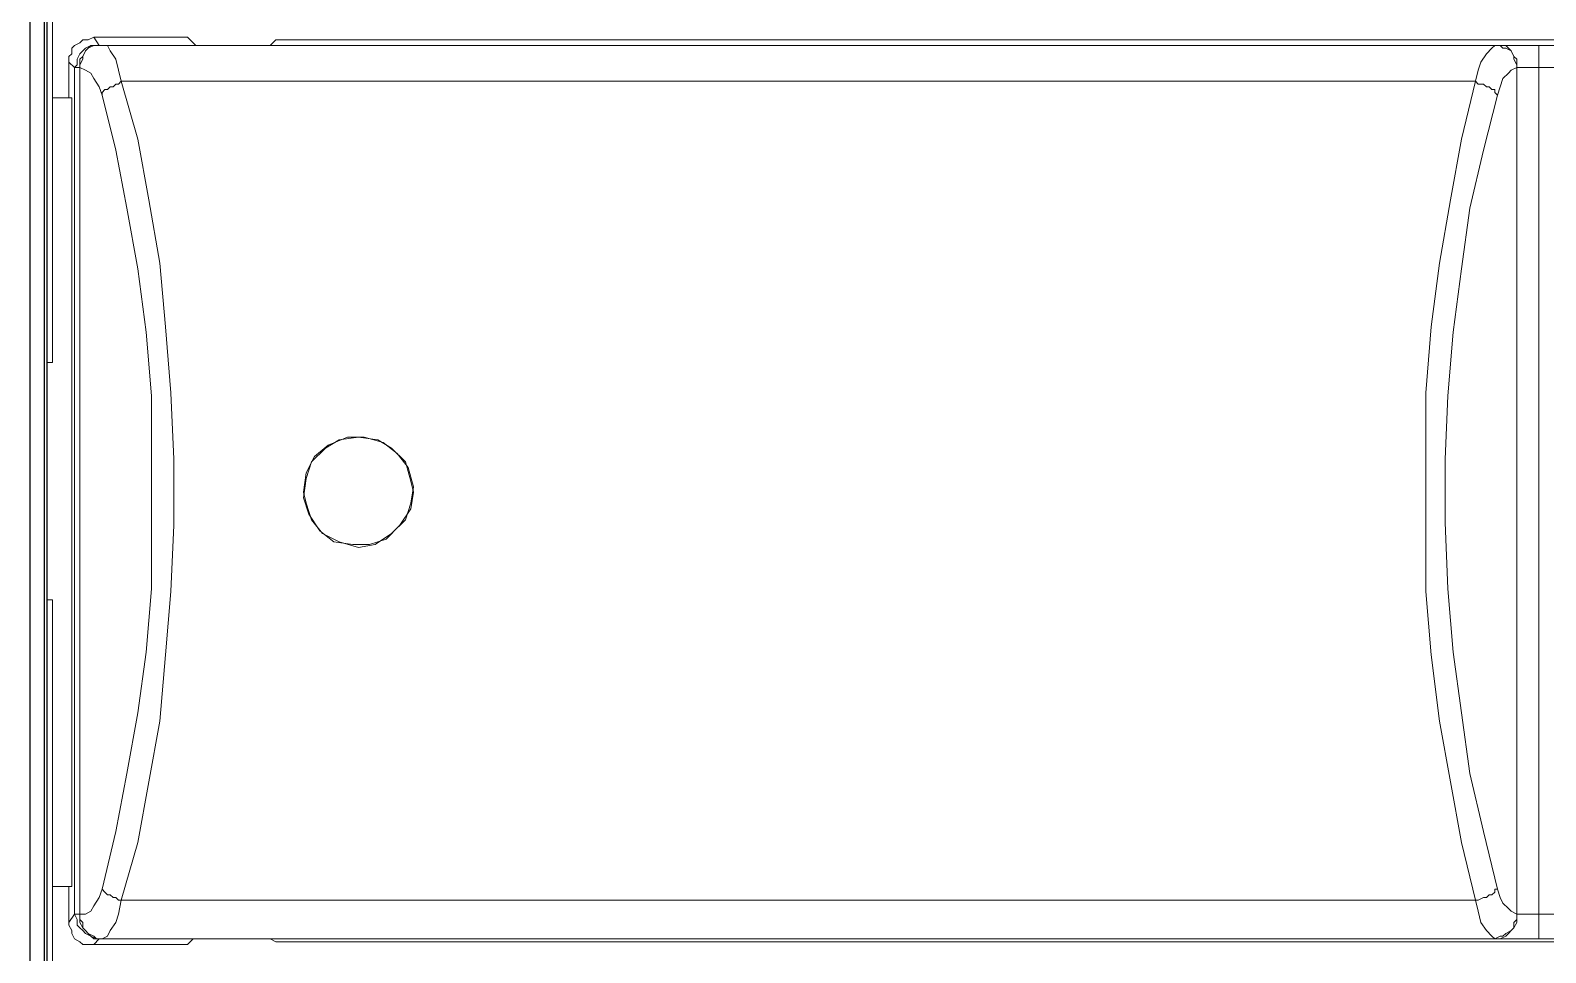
# Model space of a CAD drawing. Header units: centimetres. Extents: x -4.9 to 8, y -12.7 to 4.
# Drawn here: x -2.557 to -0.618, y -4.541 to -3.361 of the extents above; entities that cross this region are included whole.
import ezdxf

# ---------------------------------------------------------------- set-up
doc = ezdxf.new("R2010")
doc.units = ezdxf.units.CM
doc.header["$MEASUREMENT"] = 0
doc.layers.add('Layer 1', color=7, linetype='Continuous')

msp = doc.modelspace()

# ---------------------------------------------------------------- linework, layer by layer
at = {"layer": 'Layer 1', "color": 250, "lineweight": 25}
for points in [[(-2.5568, -5.74365), (-2.5568, -5.74365), (-2.5568, 1.40011), (-2.5568, 1.40011)], [(-2.53916, 1.38246), (-2.53916, 1.38246), (-2.53916, -5.72601), (-2.53916, -5.72601)], [(-2.53563, 1.37893), (-2.53563, 1.37893), (-2.53563, -5.72248), (-2.53563, -5.72248)]]:
    msp.add_open_spline(points, degree=3, dxfattribs=at)
at = {"layer": 'Layer 1', "color": 250, "lineweight": 20}
for points in [[(-2.52856, -0.56134), (-2.52856, -0.56134), (-2.52856, -3.78573), (-2.52856, -3.78573)], [(-2.47564, -3.36946), (-2.47564, -3.36946), (-2.46859, -3.38004), (-2.46859, -3.38004)], [(-2.47564, -3.36946), (-2.47564, -3.36946), (-2.3557, -3.36946), (-2.3557, -3.36946)], [(-2.3557, -3.36946), (-2.3557, -3.36946), (-2.34864, -3.3765), (-2.34864, -3.3765)], [(-2.24281, -3.37298), (-2.24281, -3.37298), (-2.24987, -3.38004), (-2.24987, -3.38004)], [(-2.24281, -3.37298), (-2.24281, -3.37298), (1.0098, -3.37298), (1.0098, -3.37298)], [(-2.46859, -3.38004), (-2.46859, -3.38004), (-2.46506, -3.38004), (-2.46506, -3.38004)], [(-2.46859, -3.38004), (-2.46859, -3.38004), (-2.46859, -3.38004), (-2.46859, -3.38004)], [(-2.46506, -3.38004), (-2.46506, -3.38004), (-0.68, -3.38004), (-0.68, -3.38004)], [(-2.24987, -3.38004), (-2.24987, -3.38004), (-2.32042, -3.38004), (-2.32042, -3.38004)], [(-0.68353, -3.38004), (-0.68353, -3.38004), (-0.68, -3.38004), (-0.68, -3.38004)], [(-0.62709, -3.38004), (-0.62709, -3.38004), (-0.60592, -3.38004), (-0.60592, -3.38004)], [(-2.50034, -3.40825), (-2.50034, -3.40825), (-2.50739, -3.40121), (-2.50739, -3.40121)], [(-2.50739, -3.44707), (-2.50739, -3.44707), (-2.50739, -3.40121), (-2.50739, -3.40121)], [(-2.50034, -4.49129), (-2.50034, -4.49129), (-2.50034, -3.40825), (-2.50034, -3.40825)], [(-2.49328, -3.40825), (-2.49328, -3.40825), (-2.49328, -3.40825), (-2.49328, -3.40825)], [(-2.49328, -3.40825), (-2.49328, -3.40825), (-2.49328, -4.49129), (-2.49328, -4.49129)], [(-0.65531, -4.49129), (-0.65531, -4.49129), (-0.65531, -3.40825), (-0.65531, -3.40825)], [(-0.65531, -3.40825), (-0.65531, -3.40825), (-0.65531, -3.40825), (-0.65531, -3.40825)], [(-0.62709, -4.49129), (-0.62709, -4.49129), (-0.62709, -3.40825), (-0.62709, -3.40825)], [(-0.60592, -3.40825), (-0.60592, -3.40825), (-0.62709, -3.40825), (-0.62709, -3.40825)], [(-2.44037, -3.42589), (-2.44037, -3.42589), (-0.70823, -3.42589), (-0.70823, -3.42589)], [(-2.52856, -3.44707), (-2.52856, -3.44707), (-2.50387, -3.44707), (-2.50387, -3.44707)], [(-2.50387, -3.44707), (-2.50387, -3.44707), (-2.50387, -4.45601), (-2.50387, -4.45601)], [(-2.53563, -3.78573), (-2.53563, -3.78573), (-2.52856, -3.78573), (-2.52856, -3.78573)], [(-2.53563, -4.08911), (-2.53563, -4.08911), (-2.52856, -4.08911), (-2.52856, -4.08911)], [(-2.52856, -4.08911), (-2.52856, -4.08911), (-2.52856, -5.72601), (-2.52856, -5.72601)], [(-2.52856, -4.45601), (-2.52856, -4.45601), (-2.50387, -4.45601), (-2.50387, -4.45601)], [(-2.50739, -4.50187), (-2.50739, -4.50187), (-2.50739, -4.45601), (-2.50739, -4.45601)], [(-2.44037, -4.47365), (-2.44037, -4.47365), (-0.70823, -4.47365), (-0.70823, -4.47365)], [(-2.50739, -4.50187), (-2.50739, -4.50187), (-2.50034, -4.49129), (-2.50034, -4.49129)], [(-2.49328, -4.49129), (-2.49328, -4.49129), (-2.49328, -4.49129), (-2.49328, -4.49129)], [(-0.65531, -4.49129), (-0.65531, -4.49129), (-0.65531, -4.49129), (-0.65531, -4.49129)], [(-0.62709, -4.49129), (-0.62709, -4.49129), (-0.60592, -4.49129), (-0.60592, -4.49129)], [(-2.46859, -4.52304), (-2.46859, -4.52304), (-2.47564, -4.53009), (-2.47564, -4.53009)], [(-2.47564, -4.53009), (-2.47564, -4.53009), (-2.3557, -4.53009), (-2.3557, -4.53009)], [(-2.46506, -4.52304), (-2.46506, -4.52304), (-2.46859, -4.52304), (-2.46859, -4.52304)], [(-2.46859, -4.52304), (-2.46859, -4.52304), (-2.46859, -4.52304), (-2.46859, -4.52304)], [(-2.46506, -4.52304), (-2.46506, -4.52304), (-0.68, -4.52304), (-0.68, -4.52304)], [(-2.34864, -4.52304), (-2.34864, -4.52304), (-2.3557, -4.53009), (-2.3557, -4.53009)], [(-2.24987, -4.52304), (-2.24987, -4.52304), (-2.32042, -4.52304), (-2.32042, -4.52304)], [(-2.24281, -4.52657), (-2.24281, -4.52657), (-2.24987, -4.52304), (-2.24987, -4.52304)], [(1.0098, -4.52657), (1.0098, -4.52657), (-2.24281, -4.52657), (-2.24281, -4.52657)], [(-0.68, -4.52304), (-0.68, -4.52304), (-0.68353, -4.52304), (-0.68353, -4.52304)], [(-0.60592, -4.52304), (-0.60592, -4.52304), (-0.62709, -4.52304), (-0.62709, -4.52304)]]:
    msp.add_open_spline(points, degree=3, dxfattribs=at)
for points, knots in [([(-2.50739, -3.40121), (-2.50739, -3.40121), (-2.50739, -3.39414), (-2.50739, -3.39414), (-2.50739, -3.39414), (-2.50739, -3.39414), (-2.50387, -3.39061), (-2.50387, -3.39061), (-2.50387, -3.39061), (-2.50387, -3.39061), (-2.50387, -3.38357), (-2.50387, -3.38357), (-2.50387, -3.38357), (-2.50387, -3.38357), (-2.50034, -3.38004), (-2.50034, -3.38004), (-2.50034, -3.38004), (-2.50034, -3.38004), (-2.49328, -3.3765), (-2.49328, -3.3765), (-2.49328, -3.3765), (-2.49328, -3.3765), (-2.48975, -3.37298), (-2.48975, -3.37298), (-2.48975, -3.37298), (-2.48975, -3.37298), (-2.4827, -3.37298), (-2.4827, -3.37298), (-2.4827, -3.37298), (-2.4827, -3.37298), (-2.47564, -3.36946), (-2.47564, -3.36946)], [0, 0, 0, 0, 0.1111111, 0.1111111, 0.1111111, 0.1111111, 0.2222222, 0.2222222, 0.2222222, 0.2222222, 0.3333333, 0.3333333, 0.3333333, 0.3333333, 0.4444444, 0.4444444, 0.4444444, 0.4444444, 0.5555556, 0.5555556, 0.5555556, 0.5555556, 0.6666667, 0.6666667, 0.6666667, 0.6666667, 0.7777778, 0.7777778, 0.7777778, 0.7777778, 1, 1, 1, 1]), ([(-2.46859, -3.38004), (-2.46859, -3.38004), (-2.47564, -3.38004), (-2.47564, -3.38004), (-2.47564, -3.38004), (-2.47564, -3.38004), (-2.47917, -3.38004), (-2.47917, -3.38004), (-2.47917, -3.38004), (-2.47917, -3.38004), (-2.48623, -3.38357), (-2.48623, -3.38357), (-2.48623, -3.38357), (-2.48623, -3.38357), (-2.48975, -3.3871), (-2.48975, -3.3871), (-2.48975, -3.3871), (-2.48975, -3.3871), (-2.49328, -3.39061), (-2.49328, -3.39061), (-2.49328, -3.39061), (-2.49328, -3.39061), (-2.49681, -3.39768), (-2.49681, -3.39768), (-2.49681, -3.39768), (-2.49681, -3.39768), (-2.49681, -3.40473), (-2.49681, -3.40473), (-2.49681, -3.40473), (-2.49681, -3.40473), (-2.50034, -3.40825), (-2.50034, -3.40825)], [0, 0, 0, 0, 0.1111111, 0.1111111, 0.1111111, 0.1111111, 0.2222222, 0.2222222, 0.2222222, 0.2222222, 0.3333333, 0.3333333, 0.3333333, 0.3333333, 0.4444444, 0.4444444, 0.4444444, 0.4444444, 0.5555556, 0.5555556, 0.5555556, 0.5555556, 0.6666667, 0.6666667, 0.6666667, 0.6666667, 0.7777778, 0.7777778, 0.7777778, 0.7777778, 1, 1, 1, 1]), ([(-2.46506, -3.38004), (-2.46506, -3.38004), (-2.47212, -3.38004), (-2.47212, -3.38004), (-2.47212, -3.38004), (-2.47212, -3.38004), (-2.47564, -3.38004), (-2.47564, -3.38004), (-2.47564, -3.38004), (-2.47564, -3.38004), (-2.4827, -3.38357), (-2.4827, -3.38357), (-2.4827, -3.38357), (-2.4827, -3.38357), (-2.48623, -3.3871), (-2.48623, -3.3871), (-2.48623, -3.3871), (-2.48623, -3.3871), (-2.48975, -3.39414), (-2.48975, -3.39414), (-2.48975, -3.39414), (-2.48975, -3.39414), (-2.48975, -3.39768), (-2.48975, -3.39768), (-2.48975, -3.39768), (-2.48975, -3.39768), (-2.49328, -3.40473), (-2.49328, -3.40473), (-2.49328, -3.40473), (-2.49328, -3.40473), (-2.49328, -3.40825), (-2.49328, -3.40825)], [0, 0, 0, 0, 0.1111111, 0.1111111, 0.1111111, 0.1111111, 0.2222222, 0.2222222, 0.2222222, 0.2222222, 0.3333333, 0.3333333, 0.3333333, 0.3333333, 0.4444444, 0.4444444, 0.4444444, 0.4444444, 0.5555556, 0.5555556, 0.5555556, 0.5555556, 0.6666667, 0.6666667, 0.6666667, 0.6666667, 0.7777778, 0.7777778, 0.7777778, 0.7777778, 1, 1, 1, 1]), ([(-2.46859, -3.38004), (-2.46859, -3.38004), (-2.47212, -3.38004), (-2.47212, -3.38004), (-2.47212, -3.38004), (-2.47212, -3.38004), (-2.47917, -3.38004), (-2.47917, -3.38004), (-2.47917, -3.38004), (-2.47917, -3.38004), (-2.4827, -3.38357), (-2.4827, -3.38357), (-2.4827, -3.38357), (-2.4827, -3.38357), (-2.48623, -3.3871), (-2.48623, -3.3871), (-2.48623, -3.3871), (-2.48623, -3.3871), (-2.48975, -3.39414), (-2.48975, -3.39414), (-2.48975, -3.39414), (-2.48975, -3.39414), (-2.49328, -3.39768), (-2.49328, -3.39768), (-2.49328, -3.39768), (-2.49328, -3.39768), (-2.49328, -3.40473), (-2.49328, -3.40473), (-2.49328, -3.40473), (-2.49328, -3.40473), (-2.49328, -3.40825), (-2.49328, -3.40825)], [0, 0, 0, 0, 0.1111111, 0.1111111, 0.1111111, 0.1111111, 0.2222222, 0.2222222, 0.2222222, 0.2222222, 0.3333333, 0.3333333, 0.3333333, 0.3333333, 0.4444444, 0.4444444, 0.4444444, 0.4444444, 0.5555556, 0.5555556, 0.5555556, 0.5555556, 0.6666667, 0.6666667, 0.6666667, 0.6666667, 0.7777778, 0.7777778, 0.7777778, 0.7777778, 1, 1, 1, 1]), ([(-2.46506, -3.38004), (-2.46506, -3.38004), (-2.458, -3.38004), (-2.458, -3.38004), (-2.458, -3.38004), (-2.458, -3.38004), (-2.45448, -3.3871), (-2.45448, -3.3871), (-2.45448, -3.3871), (-2.45448, -3.3871), (-2.44742, -3.39768), (-2.44742, -3.39768), (-2.44742, -3.39768), (-2.44742, -3.39768), (-2.44389, -3.41179), (-2.44389, -3.41179), (-2.44389, -3.41179), (-2.44389, -3.41179), (-2.44037, -3.42589), (-2.44037, -3.42589)], [0, 0, 0, 0, 0.1666667, 0.1666667, 0.1666667, 0.1666667, 0.3333333, 0.3333333, 0.3333333, 0.3333333, 0.5, 0.5, 0.5, 0.5, 0.6666667, 0.6666667, 0.6666667, 0.6666667, 1, 1, 1, 1]), ([(-2.32042, -3.38004), (-2.32042, -3.38004), (-2.32748, -3.38004), (-2.32748, -3.38004), (-2.32748, -3.38004), (-2.32748, -3.38004), (-2.331, -3.38004), (-2.331, -3.38004), (-2.331, -3.38004), (-2.331, -3.38004), (-2.33806, -3.38004), (-2.33806, -3.38004), (-2.33806, -3.38004), (-2.33806, -3.38004), (-2.34159, -3.38004), (-2.34159, -3.38004), (-2.34159, -3.38004), (-2.34159, -3.38004), (-2.34512, -3.38004), (-2.34512, -3.38004), (-2.34512, -3.38004), (-2.34512, -3.38004), (-2.34864, -3.3765), (-2.34864, -3.3765)], [0, 0, 0, 0, 0.1428571, 0.1428571, 0.1428571, 0.1428571, 0.2857143, 0.2857143, 0.2857143, 0.2857143, 0.4285714, 0.4285714, 0.4285714, 0.4285714, 0.5714286, 0.5714286, 0.5714286, 0.5714286, 0.7142857, 0.7142857, 0.7142857, 0.7142857, 1, 1, 1, 1]), ([(-0.70823, -3.42589), (-0.70823, -3.42589), (-0.7047, -3.41179), (-0.7047, -3.41179), (-0.7047, -3.41179), (-0.7047, -3.41179), (-0.70117, -3.40121), (-0.70117, -3.40121), (-0.70117, -3.40121), (-0.70117, -3.40121), (-0.69412, -3.39061), (-0.69412, -3.39061), (-0.69412, -3.39061), (-0.69412, -3.39061), (-0.68706, -3.38357), (-0.68706, -3.38357), (-0.68706, -3.38357), (-0.68706, -3.38357), (-0.68353, -3.38004), (-0.68353, -3.38004)], [0, 0, 0, 0, 0.1666667, 0.1666667, 0.1666667, 0.1666667, 0.3333333, 0.3333333, 0.3333333, 0.3333333, 0.5, 0.5, 0.5, 0.5, 0.6666667, 0.6666667, 0.6666667, 0.6666667, 1, 1, 1, 1]), ([(-0.68353, -3.38004), (-0.68353, -3.38004), (-0.67648, -3.38004), (-0.67648, -3.38004), (-0.67648, -3.38004), (-0.67648, -3.38004), (-0.67295, -3.38357), (-0.67295, -3.38357), (-0.67295, -3.38357), (-0.67295, -3.38357), (-0.66942, -3.38357), (-0.66942, -3.38357), (-0.66942, -3.38357), (-0.66942, -3.38357), (-0.66237, -3.3871), (-0.66237, -3.3871), (-0.66237, -3.3871), (-0.66237, -3.3871), (-0.65884, -3.39414), (-0.65884, -3.39414), (-0.65884, -3.39414), (-0.65884, -3.39414), (-0.65884, -3.39768), (-0.65884, -3.39768), (-0.65884, -3.39768), (-0.65884, -3.39768), (-0.65531, -3.40473), (-0.65531, -3.40473), (-0.65531, -3.40473), (-0.65531, -3.40473), (-0.65531, -3.40825), (-0.65531, -3.40825)], [0, 0, 0, 0, 0.1111111, 0.1111111, 0.1111111, 0.1111111, 0.2222222, 0.2222222, 0.2222222, 0.2222222, 0.3333333, 0.3333333, 0.3333333, 0.3333333, 0.4444444, 0.4444444, 0.4444444, 0.4444444, 0.5555556, 0.5555556, 0.5555556, 0.5555556, 0.6666667, 0.6666667, 0.6666667, 0.6666667, 0.7777778, 0.7777778, 0.7777778, 0.7777778, 1, 1, 1, 1]), ([(-0.68, -3.38004), (-0.68, -3.38004), (-0.67648, -3.38004), (-0.67648, -3.38004), (-0.67648, -3.38004), (-0.67648, -3.38004), (-0.66942, -3.38004), (-0.66942, -3.38004), (-0.66942, -3.38004), (-0.66942, -3.38004), (-0.66589, -3.38357), (-0.66589, -3.38357), (-0.66589, -3.38357), (-0.66589, -3.38357), (-0.66237, -3.3871), (-0.66237, -3.3871), (-0.66237, -3.3871), (-0.66237, -3.3871), (-0.65884, -3.39414), (-0.65884, -3.39414), (-0.65884, -3.39414), (-0.65884, -3.39414), (-0.65531, -3.39768), (-0.65531, -3.39768), (-0.65531, -3.39768), (-0.65531, -3.39768), (-0.65531, -3.40473), (-0.65531, -3.40473), (-0.65531, -3.40473), (-0.65531, -3.40473), (-0.65531, -3.40825), (-0.65531, -3.40825)], [0, 0, 0, 0, 0.1111111, 0.1111111, 0.1111111, 0.1111111, 0.2222222, 0.2222222, 0.2222222, 0.2222222, 0.3333333, 0.3333333, 0.3333333, 0.3333333, 0.4444444, 0.4444444, 0.4444444, 0.4444444, 0.5555556, 0.5555556, 0.5555556, 0.5555556, 0.6666667, 0.6666667, 0.6666667, 0.6666667, 0.7777778, 0.7777778, 0.7777778, 0.7777778, 1, 1, 1, 1]), ([(-0.68, -3.38004), (-0.68, -3.38004), (-0.67295, -3.38004), (-0.67295, -3.38004), (-0.67295, -3.38004), (-0.67295, -3.38004), (-0.66237, -3.38004), (-0.66237, -3.38004), (-0.66237, -3.38004), (-0.66237, -3.38004), (-0.65178, -3.38004), (-0.65178, -3.38004), (-0.65178, -3.38004), (-0.65178, -3.38004), (-0.6412, -3.38004), (-0.6412, -3.38004), (-0.6412, -3.38004), (-0.6412, -3.38004), (-0.62709, -3.38004), (-0.62709, -3.38004)], [0, 0, 0, 0, 0.1666667, 0.1666667, 0.1666667, 0.1666667, 0.3333333, 0.3333333, 0.3333333, 0.3333333, 0.5, 0.5, 0.5, 0.5, 0.6666667, 0.6666667, 0.6666667, 0.6666667, 1, 1, 1, 1]), ([(-0.62709, -3.38004), (-0.62709, -3.38004), (-0.62709, -3.38004), (-0.62709, -3.38004), (-0.62709, -3.38004), (-0.62709, -3.38004), (-0.62709, -3.38357), (-0.62709, -3.38357), (-0.62709, -3.38357), (-0.62709, -3.38357), (-0.62709, -3.3871), (-0.62709, -3.3871), (-0.62709, -3.3871), (-0.62709, -3.3871), (-0.62709, -3.39061), (-0.62709, -3.39061), (-0.62709, -3.39061), (-0.62709, -3.39061), (-0.62709, -3.39768), (-0.62709, -3.39768), (-0.62709, -3.39768), (-0.62709, -3.39768), (-0.62709, -3.40121), (-0.62709, -3.40121), (-0.62709, -3.40121), (-0.62709, -3.40121), (-0.62709, -3.40825), (-0.62709, -3.40825)], [0, 0, 0, 0, 0.125, 0.125, 0.125, 0.125, 0.25, 0.25, 0.25, 0.25, 0.375, 0.375, 0.375, 0.375, 0.5, 0.5, 0.5, 0.5, 0.625, 0.625, 0.625, 0.625, 0.75, 0.75, 0.75, 0.75, 1, 1, 1, 1]), ([(-2.49328, -3.40825), (-2.49328, -3.40825), (-2.49681, -3.40825), (-2.49681, -3.40825), (-2.49681, -3.40825), (-2.49681, -3.40825), (-2.50034, -3.40825), (-2.50034, -3.40825)], [0, 0, 0, 0, 0.3333333, 0.3333333, 0.3333333, 0.3333333, 1, 1, 1, 1]), ([(-2.46506, -3.44354), (-2.46506, -3.44354), (-2.46859, -3.43296), (-2.46859, -3.43296), (-2.46859, -3.43296), (-2.46859, -3.43296), (-2.47564, -3.42236), (-2.47564, -3.42236), (-2.47564, -3.42236), (-2.47564, -3.42236), (-2.47917, -3.41532), (-2.47917, -3.41532), (-2.47917, -3.41532), (-2.47917, -3.41532), (-2.48623, -3.41179), (-2.48623, -3.41179), (-2.48623, -3.41179), (-2.48623, -3.41179), (-2.49328, -3.40825), (-2.49328, -3.40825)], [0, 0, 0, 0, 0.1666667, 0.1666667, 0.1666667, 0.1666667, 0.3333333, 0.3333333, 0.3333333, 0.3333333, 0.5, 0.5, 0.5, 0.5, 0.6666667, 0.6666667, 0.6666667, 0.6666667, 1, 1, 1, 1]), ([(-0.65531, -3.40825), (-0.65531, -3.40825), (-0.66237, -3.41179), (-0.66237, -3.41179), (-0.66237, -3.41179), (-0.66237, -3.41179), (-0.66589, -3.41532), (-0.66589, -3.41532), (-0.66589, -3.41532), (-0.66589, -3.41532), (-0.67295, -3.42236), (-0.67295, -3.42236), (-0.67295, -3.42236), (-0.67295, -3.42236), (-0.67648, -3.43296), (-0.67648, -3.43296), (-0.67648, -3.43296), (-0.67648, -3.43296), (-0.68, -3.44354), (-0.68, -3.44354)], [0, 0, 0, 0, 0.1666667, 0.1666667, 0.1666667, 0.1666667, 0.3333333, 0.3333333, 0.3333333, 0.3333333, 0.5, 0.5, 0.5, 0.5, 0.6666667, 0.6666667, 0.6666667, 0.6666667, 1, 1, 1, 1]), ([(-0.62709, -3.40825), (-0.62709, -3.40825), (-0.63414, -3.40825), (-0.63414, -3.40825), (-0.63414, -3.40825), (-0.63414, -3.40825), (-0.6412, -3.40825), (-0.6412, -3.40825), (-0.6412, -3.40825), (-0.6412, -3.40825), (-0.64473, -3.40825), (-0.64473, -3.40825), (-0.64473, -3.40825), (-0.64473, -3.40825), (-0.65178, -3.40825), (-0.65178, -3.40825), (-0.65178, -3.40825), (-0.65178, -3.40825), (-0.65531, -3.40825), (-0.65531, -3.40825)], [0, 0, 0, 0, 0.1666667, 0.1666667, 0.1666667, 0.1666667, 0.3333333, 0.3333333, 0.3333333, 0.3333333, 0.5, 0.5, 0.5, 0.5, 0.6666667, 0.6666667, 0.6666667, 0.6666667, 1, 1, 1, 1]), ([(-2.44037, -3.42589), (-2.44037, -3.42589), (-2.44389, -3.42943), (-2.44389, -3.42943), (-2.44389, -3.42943), (-2.44389, -3.42943), (-2.44742, -3.42943), (-2.44742, -3.42943), (-2.44742, -3.42943), (-2.44742, -3.42943), (-2.45095, -3.43296), (-2.45095, -3.43296), (-2.45095, -3.43296), (-2.45095, -3.43296), (-2.45448, -3.43296), (-2.45448, -3.43296), (-2.45448, -3.43296), (-2.45448, -3.43296), (-2.458, -3.43648), (-2.458, -3.43648), (-2.458, -3.43648), (-2.458, -3.43648), (-2.46153, -3.43648), (-2.46153, -3.43648), (-2.46153, -3.43648), (-2.46153, -3.43648), (-2.46506, -3.44), (-2.46506, -3.44), (-2.46506, -3.44), (-2.46506, -3.44), (-2.46506, -3.44354), (-2.46506, -3.44354)], [0, 0, 0, 0, 0.1111111, 0.1111111, 0.1111111, 0.1111111, 0.2222222, 0.2222222, 0.2222222, 0.2222222, 0.3333333, 0.3333333, 0.3333333, 0.3333333, 0.4444444, 0.4444444, 0.4444444, 0.4444444, 0.5555556, 0.5555556, 0.5555556, 0.5555556, 0.6666667, 0.6666667, 0.6666667, 0.6666667, 0.7777778, 0.7777778, 0.7777778, 0.7777778, 1, 1, 1, 1]), ([(-2.44037, -3.42589), (-2.44037, -3.42589), (-2.4192, -3.49998), (-2.4192, -3.49998), (-2.4192, -3.49998), (-2.4192, -3.49998), (-2.40509, -3.5776), (-2.40509, -3.5776), (-2.40509, -3.5776), (-2.40509, -3.5776), (-2.39098, -3.65873), (-2.39098, -3.65873), (-2.39098, -3.65873), (-2.39098, -3.65873), (-2.38392, -3.73986), (-2.38392, -3.73986), (-2.38392, -3.73986), (-2.38392, -3.73986), (-2.37687, -3.82454), (-2.37687, -3.82454), (-2.37687, -3.82454), (-2.37687, -3.82454), (-2.37334, -3.90921), (-2.37334, -3.90921), (-2.37334, -3.90921), (-2.37334, -3.90921), (-2.37334, -3.99386), (-2.37334, -3.99386), (-2.37334, -3.99386), (-2.37334, -3.99386), (-2.37687, -4.07854), (-2.37687, -4.07854), (-2.37687, -4.07854), (-2.37687, -4.07854), (-2.38392, -4.15968), (-2.38392, -4.15968), (-2.38392, -4.15968), (-2.38392, -4.15968), (-2.39098, -4.24434), (-2.39098, -4.24434), (-2.39098, -4.24434), (-2.39098, -4.24434), (-2.40509, -4.32196), (-2.40509, -4.32196), (-2.40509, -4.32196), (-2.40509, -4.32196), (-2.4192, -4.39957), (-2.4192, -4.39957), (-2.4192, -4.39957), (-2.4192, -4.39957), (-2.44037, -4.47365), (-2.44037, -4.47365)], [0, 0, 0, 0, 0.0714286, 0.0714286, 0.0714286, 0.0714286, 0.1428571, 0.1428571, 0.1428571, 0.1428571, 0.2142857, 0.2142857, 0.2142857, 0.2142857, 0.2857143, 0.2857143, 0.2857143, 0.2857143, 0.3571429, 0.3571429, 0.3571429, 0.3571429, 0.4285714, 0.4285714, 0.4285714, 0.4285714, 0.5, 0.5, 0.5, 0.5, 0.5714286, 0.5714286, 0.5714286, 0.5714286, 0.6428571, 0.6428571, 0.6428571, 0.6428571, 0.7142857, 0.7142857, 0.7142857, 0.7142857, 0.7857143, 0.7857143, 0.7857143, 0.7857143, 0.8571429, 0.8571429, 0.8571429, 0.8571429, 1, 1, 1, 1]), ([(-0.70823, -4.47365), (-0.70823, -4.47365), (-0.72587, -4.39957), (-0.72587, -4.39957), (-0.72587, -4.39957), (-0.72587, -4.39957), (-0.73998, -4.32196), (-0.73998, -4.32196), (-0.73998, -4.32196), (-0.73998, -4.32196), (-0.75409, -4.24434), (-0.75409, -4.24434), (-0.75409, -4.24434), (-0.75409, -4.24434), (-0.76467, -4.15968), (-0.76467, -4.15968), (-0.76467, -4.15968), (-0.76467, -4.15968), (-0.77173, -4.07854), (-0.77173, -4.07854), (-0.77173, -4.07854), (-0.77173, -4.07854), (-0.77173, -3.99386), (-0.77173, -3.99386), (-0.77173, -3.99386), (-0.77173, -3.99386), (-0.77173, -3.90921), (-0.77173, -3.90921), (-0.77173, -3.90921), (-0.77173, -3.90921), (-0.77173, -3.82454), (-0.77173, -3.82454), (-0.77173, -3.82454), (-0.77173, -3.82454), (-0.76467, -3.73986), (-0.76467, -3.73986), (-0.76467, -3.73986), (-0.76467, -3.73986), (-0.75409, -3.65873), (-0.75409, -3.65873), (-0.75409, -3.65873), (-0.75409, -3.65873), (-0.73998, -3.5776), (-0.73998, -3.5776), (-0.73998, -3.5776), (-0.73998, -3.5776), (-0.72587, -3.49998), (-0.72587, -3.49998), (-0.72587, -3.49998), (-0.72587, -3.49998), (-0.70823, -3.42589), (-0.70823, -3.42589)], [0, 0, 0, 0, 0.0714286, 0.0714286, 0.0714286, 0.0714286, 0.1428571, 0.1428571, 0.1428571, 0.1428571, 0.2142857, 0.2142857, 0.2142857, 0.2142857, 0.2857143, 0.2857143, 0.2857143, 0.2857143, 0.3571429, 0.3571429, 0.3571429, 0.3571429, 0.4285714, 0.4285714, 0.4285714, 0.4285714, 0.5, 0.5, 0.5, 0.5, 0.5714286, 0.5714286, 0.5714286, 0.5714286, 0.6428571, 0.6428571, 0.6428571, 0.6428571, 0.7142857, 0.7142857, 0.7142857, 0.7142857, 0.7857143, 0.7857143, 0.7857143, 0.7857143, 0.8571429, 0.8571429, 0.8571429, 0.8571429, 1, 1, 1, 1]), ([(-0.70823, -3.42589), (-0.70823, -3.42589), (-0.7047, -3.42943), (-0.7047, -3.42943), (-0.7047, -3.42943), (-0.7047, -3.42943), (-0.69764, -3.42943), (-0.69764, -3.42943), (-0.69764, -3.42943), (-0.69764, -3.42943), (-0.69412, -3.43296), (-0.69412, -3.43296), (-0.69412, -3.43296), (-0.69412, -3.43296), (-0.69059, -3.43296), (-0.69059, -3.43296), (-0.69059, -3.43296), (-0.69059, -3.43296), (-0.68706, -3.43648), (-0.68706, -3.43648), (-0.68706, -3.43648), (-0.68706, -3.43648), (-0.68353, -3.43648), (-0.68353, -3.43648), (-0.68353, -3.43648), (-0.68353, -3.43648), (-0.68353, -3.44), (-0.68353, -3.44), (-0.68353, -3.44), (-0.68353, -3.44), (-0.68, -3.44354), (-0.68, -3.44354)], [0, 0, 0, 0, 0.1111111, 0.1111111, 0.1111111, 0.1111111, 0.2222222, 0.2222222, 0.2222222, 0.2222222, 0.3333333, 0.3333333, 0.3333333, 0.3333333, 0.4444444, 0.4444444, 0.4444444, 0.4444444, 0.5555556, 0.5555556, 0.5555556, 0.5555556, 0.6666667, 0.6666667, 0.6666667, 0.6666667, 0.7777778, 0.7777778, 0.7777778, 0.7777778, 1, 1, 1, 1]), ([(-2.46506, -4.45954), (-2.46506, -4.45954), (-2.44742, -4.38546), (-2.44742, -4.38546), (-2.44742, -4.38546), (-2.44742, -4.38546), (-2.43331, -4.31136), (-2.43331, -4.31136), (-2.43331, -4.31136), (-2.43331, -4.31136), (-2.4192, -4.23375), (-2.4192, -4.23375), (-2.4192, -4.23375), (-2.4192, -4.23375), (-2.40862, -4.15614), (-2.40862, -4.15614), (-2.40862, -4.15614), (-2.40862, -4.15614), (-2.40156, -4.075), (-2.40156, -4.075), (-2.40156, -4.075), (-2.40156, -4.075), (-2.40156, -3.99035), (-2.40156, -3.99035), (-2.40156, -3.99035), (-2.40156, -3.99035), (-2.40156, -3.90921), (-2.40156, -3.90921), (-2.40156, -3.90921), (-2.40156, -3.90921), (-2.40156, -3.82807), (-2.40156, -3.82807), (-2.40156, -3.82807), (-2.40156, -3.82807), (-2.40862, -3.74693), (-2.40862, -3.74693), (-2.40862, -3.74693), (-2.40862, -3.74693), (-2.4192, -3.66579), (-2.4192, -3.66579), (-2.4192, -3.66579), (-2.4192, -3.66579), (-2.43331, -3.58818), (-2.43331, -3.58818), (-2.43331, -3.58818), (-2.43331, -3.58818), (-2.44742, -3.5141), (-2.44742, -3.5141), (-2.44742, -3.5141), (-2.44742, -3.5141), (-2.46506, -3.44354), (-2.46506, -3.44354)], [0, 0, 0, 0, 0.0714286, 0.0714286, 0.0714286, 0.0714286, 0.1428571, 0.1428571, 0.1428571, 0.1428571, 0.2142857, 0.2142857, 0.2142857, 0.2142857, 0.2857143, 0.2857143, 0.2857143, 0.2857143, 0.3571429, 0.3571429, 0.3571429, 0.3571429, 0.4285714, 0.4285714, 0.4285714, 0.4285714, 0.5, 0.5, 0.5, 0.5, 0.5714286, 0.5714286, 0.5714286, 0.5714286, 0.6428571, 0.6428571, 0.6428571, 0.6428571, 0.7142857, 0.7142857, 0.7142857, 0.7142857, 0.7857143, 0.7857143, 0.7857143, 0.7857143, 0.8571429, 0.8571429, 0.8571429, 0.8571429, 1, 1, 1, 1]), ([(-0.68, -3.44354), (-0.68, -3.44354), (-0.69764, -3.5141), (-0.69764, -3.5141), (-0.69764, -3.5141), (-0.69764, -3.5141), (-0.71528, -3.58818), (-0.71528, -3.58818), (-0.71528, -3.58818), (-0.71528, -3.58818), (-0.72587, -3.66579), (-0.72587, -3.66579), (-0.72587, -3.66579), (-0.72587, -3.66579), (-0.73645, -3.74693), (-0.73645, -3.74693), (-0.73645, -3.74693), (-0.73645, -3.74693), (-0.7435, -3.82807), (-0.7435, -3.82807), (-0.7435, -3.82807), (-0.7435, -3.82807), (-0.74703, -3.90921), (-0.74703, -3.90921), (-0.74703, -3.90921), (-0.74703, -3.90921), (-0.74703, -3.99035), (-0.74703, -3.99035), (-0.74703, -3.99035), (-0.74703, -3.99035), (-0.7435, -4.075), (-0.7435, -4.075), (-0.7435, -4.075), (-0.7435, -4.075), (-0.73645, -4.15614), (-0.73645, -4.15614), (-0.73645, -4.15614), (-0.73645, -4.15614), (-0.72587, -4.23375), (-0.72587, -4.23375), (-0.72587, -4.23375), (-0.72587, -4.23375), (-0.71528, -4.31136), (-0.71528, -4.31136), (-0.71528, -4.31136), (-0.71528, -4.31136), (-0.69764, -4.38546), (-0.69764, -4.38546), (-0.69764, -4.38546), (-0.69764, -4.38546), (-0.68, -4.45954), (-0.68, -4.45954)], [0, 0, 0, 0, 0.0714286, 0.0714286, 0.0714286, 0.0714286, 0.1428571, 0.1428571, 0.1428571, 0.1428571, 0.2142857, 0.2142857, 0.2142857, 0.2142857, 0.2857143, 0.2857143, 0.2857143, 0.2857143, 0.3571429, 0.3571429, 0.3571429, 0.3571429, 0.4285714, 0.4285714, 0.4285714, 0.4285714, 0.5, 0.5, 0.5, 0.5, 0.5714286, 0.5714286, 0.5714286, 0.5714286, 0.6428571, 0.6428571, 0.6428571, 0.6428571, 0.7142857, 0.7142857, 0.7142857, 0.7142857, 0.7857143, 0.7857143, 0.7857143, 0.7857143, 0.8571429, 0.8571429, 0.8571429, 0.8571429, 1, 1, 1, 1]), ([(-2.06642, -3.95154), (-2.06642, -3.95154), (-2.06995, -3.97271), (-2.06995, -3.97271), (-2.06995, -3.97271), (-2.06995, -3.97271), (-2.08406, -3.99386), (-2.08406, -3.99386), (-2.08406, -3.99386), (-2.08406, -3.99386), (-2.1017, -4.0115), (-2.1017, -4.0115), (-2.1017, -4.0115), (-2.1017, -4.0115), (-2.12287, -4.01857), (-2.12287, -4.01857), (-2.12287, -4.01857), (-2.12287, -4.01857), (-2.14403, -4.01857), (-2.14403, -4.01857), (-2.14403, -4.01857), (-2.14403, -4.01857), (-2.16873, -4.01504), (-2.16873, -4.01504), (-2.16873, -4.01504), (-2.16873, -4.01504), (-2.18637, -4.00093), (-2.18637, -4.00093), (-2.18637, -4.00093), (-2.18637, -4.00093), (-2.20048, -3.97975), (-2.20048, -3.97975), (-2.20048, -3.97975), (-2.20048, -3.97975), (-2.20753, -3.9586), (-2.20753, -3.9586), (-2.20753, -3.9586), (-2.20753, -3.9586), (-2.204, -3.93389), (-2.204, -3.93389), (-2.204, -3.93389), (-2.204, -3.93389), (-2.19695, -3.91273), (-2.19695, -3.91273), (-2.19695, -3.91273), (-2.19695, -3.91273), (-2.17931, -3.8951), (-2.17931, -3.8951), (-2.17931, -3.8951), (-2.17931, -3.8951), (-2.16167, -3.8845), (-2.16167, -3.8845), (-2.16167, -3.8845), (-2.16167, -3.8845), (-2.13698, -3.88098), (-2.13698, -3.88098), (-2.13698, -3.88098), (-2.13698, -3.88098), (-2.11228, -3.8845), (-2.11228, -3.8845), (-2.11228, -3.8845), (-2.11228, -3.8845), (-2.09464, -3.8951), (-2.09464, -3.8951), (-2.09464, -3.8951), (-2.09464, -3.8951), (-2.077, -3.91273), (-2.077, -3.91273), (-2.077, -3.91273), (-2.077, -3.91273), (-2.06995, -3.93743), (-2.06995, -3.93743), (-2.06995, -3.93743), (-2.06995, -3.93743), (-2.06642, -3.95154), (-2.06642, -3.95154)], [0, 0, 0, 0, 0.05, 0.05, 0.05, 0.05, 0.1, 0.1, 0.1, 0.1, 0.15, 0.15, 0.15, 0.15, 0.2, 0.2, 0.2, 0.2, 0.25, 0.25, 0.25, 0.25, 0.3, 0.3, 0.3, 0.3, 0.35, 0.35, 0.35, 0.35, 0.4, 0.4, 0.4, 0.4, 0.45, 0.45, 0.45, 0.45, 0.5, 0.5, 0.5, 0.5, 0.55, 0.55, 0.55, 0.55, 0.6, 0.6, 0.6, 0.6, 0.65, 0.65, 0.65, 0.65, 0.7, 0.7, 0.7, 0.7, 0.75, 0.75, 0.75, 0.75, 0.8, 0.8, 0.8, 0.8, 0.85, 0.85, 0.85, 0.85, 0.9, 0.9, 0.9, 0.9, 1, 1, 1, 1]), ([(-2.20753, -3.95154), (-2.20753, -3.95154), (-2.204, -3.92684), (-2.204, -3.92684), (-2.204, -3.92684), (-2.204, -3.92684), (-2.19342, -3.90568), (-2.19342, -3.90568), (-2.19342, -3.90568), (-2.19342, -3.90568), (-2.17578, -3.89157), (-2.17578, -3.89157), (-2.17578, -3.89157), (-2.17578, -3.89157), (-2.15109, -3.88098), (-2.15109, -3.88098), (-2.15109, -3.88098), (-2.15109, -3.88098), (-2.12992, -3.88098), (-2.12992, -3.88098), (-2.12992, -3.88098), (-2.12992, -3.88098), (-2.10523, -3.88804), (-2.10523, -3.88804), (-2.10523, -3.88804), (-2.10523, -3.88804), (-2.08759, -3.90214), (-2.08759, -3.90214), (-2.08759, -3.90214), (-2.08759, -3.90214), (-2.07348, -3.91979), (-2.07348, -3.91979), (-2.07348, -3.91979), (-2.07348, -3.91979), (-2.06642, -3.94448), (-2.06642, -3.94448), (-2.06642, -3.94448), (-2.06642, -3.94448), (-2.06995, -3.96564), (-2.06995, -3.96564), (-2.06995, -3.96564), (-2.06995, -3.96564), (-2.077, -3.98682), (-2.077, -3.98682), (-2.077, -3.98682), (-2.077, -3.98682), (-2.09464, -4.00446), (-2.09464, -4.00446), (-2.09464, -4.00446), (-2.09464, -4.00446), (-2.11581, -4.01857), (-2.11581, -4.01857), (-2.11581, -4.01857), (-2.11581, -4.01857), (-2.13698, -4.0221), (-2.13698, -4.0221), (-2.13698, -4.0221), (-2.13698, -4.0221), (-2.16167, -4.01504), (-2.16167, -4.01504), (-2.16167, -4.01504), (-2.16167, -4.01504), (-2.18284, -4.00446), (-2.18284, -4.00446), (-2.18284, -4.00446), (-2.18284, -4.00446), (-2.19695, -3.98682), (-2.19695, -3.98682), (-2.19695, -3.98682), (-2.19695, -3.98682), (-2.204, -3.96564), (-2.204, -3.96564), (-2.204, -3.96564), (-2.204, -3.96564), (-2.20753, -3.95154), (-2.20753, -3.95154)], [0, 0, 0, 0, 0.05, 0.05, 0.05, 0.05, 0.1, 0.1, 0.1, 0.1, 0.15, 0.15, 0.15, 0.15, 0.2, 0.2, 0.2, 0.2, 0.25, 0.25, 0.25, 0.25, 0.3, 0.3, 0.3, 0.3, 0.35, 0.35, 0.35, 0.35, 0.4, 0.4, 0.4, 0.4, 0.45, 0.45, 0.45, 0.45, 0.5, 0.5, 0.5, 0.5, 0.55, 0.55, 0.55, 0.55, 0.6, 0.6, 0.6, 0.6, 0.65, 0.65, 0.65, 0.65, 0.7, 0.7, 0.7, 0.7, 0.75, 0.75, 0.75, 0.75, 0.8, 0.8, 0.8, 0.8, 0.85, 0.85, 0.85, 0.85, 0.9, 0.9, 0.9, 0.9, 1, 1, 1, 1]), ([(-2.49328, -4.49129), (-2.49328, -4.49129), (-2.48623, -4.49129), (-2.48623, -4.49129), (-2.48623, -4.49129), (-2.48623, -4.49129), (-2.47917, -4.48776), (-2.47917, -4.48776), (-2.47917, -4.48776), (-2.47917, -4.48776), (-2.47564, -4.48071), (-2.47564, -4.48071), (-2.47564, -4.48071), (-2.47564, -4.48071), (-2.46859, -4.47012), (-2.46859, -4.47012), (-2.46859, -4.47012), (-2.46859, -4.47012), (-2.46506, -4.45954), (-2.46506, -4.45954)], [0, 0, 0, 0, 0.1666667, 0.1666667, 0.1666667, 0.1666667, 0.3333333, 0.3333333, 0.3333333, 0.3333333, 0.5, 0.5, 0.5, 0.5, 0.6666667, 0.6666667, 0.6666667, 0.6666667, 1, 1, 1, 1]), ([(-2.44037, -4.47365), (-2.44037, -4.47365), (-2.44389, -4.47365), (-2.44389, -4.47365), (-2.44389, -4.47365), (-2.44389, -4.47365), (-2.44742, -4.47012), (-2.44742, -4.47012), (-2.44742, -4.47012), (-2.44742, -4.47012), (-2.45095, -4.47012), (-2.45095, -4.47012), (-2.45095, -4.47012), (-2.45095, -4.47012), (-2.45448, -4.4666), (-2.45448, -4.4666), (-2.45448, -4.4666), (-2.45448, -4.4666), (-2.458, -4.4666), (-2.458, -4.4666), (-2.458, -4.4666), (-2.458, -4.4666), (-2.46153, -4.46307), (-2.46153, -4.46307), (-2.46153, -4.46307), (-2.46153, -4.46307), (-2.46506, -4.45954), (-2.46506, -4.45954)], [0, 0, 0, 0, 0.125, 0.125, 0.125, 0.125, 0.25, 0.25, 0.25, 0.25, 0.375, 0.375, 0.375, 0.375, 0.5, 0.5, 0.5, 0.5, 0.625, 0.625, 0.625, 0.625, 0.75, 0.75, 0.75, 0.75, 1, 1, 1, 1]), ([(-2.44037, -4.47365), (-2.44037, -4.47365), (-2.44389, -4.49129), (-2.44389, -4.49129), (-2.44389, -4.49129), (-2.44389, -4.49129), (-2.44742, -4.50187), (-2.44742, -4.50187), (-2.44742, -4.50187), (-2.44742, -4.50187), (-2.45448, -4.51246), (-2.45448, -4.51246), (-2.45448, -4.51246), (-2.45448, -4.51246), (-2.458, -4.51951), (-2.458, -4.51951), (-2.458, -4.51951), (-2.458, -4.51951), (-2.46506, -4.52304), (-2.46506, -4.52304)], [0, 0, 0, 0, 0.1666667, 0.1666667, 0.1666667, 0.1666667, 0.3333333, 0.3333333, 0.3333333, 0.3333333, 0.5, 0.5, 0.5, 0.5, 0.6666667, 0.6666667, 0.6666667, 0.6666667, 1, 1, 1, 1]), ([(-0.68, -4.45954), (-0.68, -4.45954), (-0.68353, -4.45954), (-0.68353, -4.45954), (-0.68353, -4.45954), (-0.68353, -4.45954), (-0.68353, -4.46307), (-0.68353, -4.46307), (-0.68353, -4.46307), (-0.68353, -4.46307), (-0.68706, -4.4666), (-0.68706, -4.4666), (-0.68706, -4.4666), (-0.68706, -4.4666), (-0.69059, -4.4666), (-0.69059, -4.4666), (-0.69059, -4.4666), (-0.69059, -4.4666), (-0.69412, -4.47012), (-0.69412, -4.47012), (-0.69412, -4.47012), (-0.69412, -4.47012), (-0.69764, -4.47012), (-0.69764, -4.47012), (-0.69764, -4.47012), (-0.69764, -4.47012), (-0.7047, -4.47365), (-0.7047, -4.47365), (-0.7047, -4.47365), (-0.7047, -4.47365), (-0.70823, -4.47365), (-0.70823, -4.47365)], [0, 0, 0, 0, 0.1111111, 0.1111111, 0.1111111, 0.1111111, 0.2222222, 0.2222222, 0.2222222, 0.2222222, 0.3333333, 0.3333333, 0.3333333, 0.3333333, 0.4444444, 0.4444444, 0.4444444, 0.4444444, 0.5555556, 0.5555556, 0.5555556, 0.5555556, 0.6666667, 0.6666667, 0.6666667, 0.6666667, 0.7777778, 0.7777778, 0.7777778, 0.7777778, 1, 1, 1, 1]), ([(-0.68353, -4.52304), (-0.68353, -4.52304), (-0.68706, -4.51951), (-0.68706, -4.51951), (-0.68706, -4.51951), (-0.68706, -4.51951), (-0.69412, -4.51246), (-0.69412, -4.51246), (-0.69412, -4.51246), (-0.69412, -4.51246), (-0.70117, -4.50187), (-0.70117, -4.50187), (-0.70117, -4.50187), (-0.70117, -4.50187), (-0.7047, -4.48776), (-0.7047, -4.48776), (-0.7047, -4.48776), (-0.7047, -4.48776), (-0.70823, -4.47365), (-0.70823, -4.47365)], [0, 0, 0, 0, 0.1666667, 0.1666667, 0.1666667, 0.1666667, 0.3333333, 0.3333333, 0.3333333, 0.3333333, 0.5, 0.5, 0.5, 0.5, 0.6666667, 0.6666667, 0.6666667, 0.6666667, 1, 1, 1, 1]), ([(-0.68, -4.45954), (-0.68, -4.45954), (-0.67648, -4.47012), (-0.67648, -4.47012), (-0.67648, -4.47012), (-0.67648, -4.47012), (-0.67295, -4.47718), (-0.67295, -4.47718), (-0.67295, -4.47718), (-0.67295, -4.47718), (-0.66589, -4.48424), (-0.66589, -4.48424), (-0.66589, -4.48424), (-0.66589, -4.48424), (-0.66237, -4.48776), (-0.66237, -4.48776), (-0.66237, -4.48776), (-0.66237, -4.48776), (-0.65531, -4.49129), (-0.65531, -4.49129)], [0, 0, 0, 0, 0.1666667, 0.1666667, 0.1666667, 0.1666667, 0.3333333, 0.3333333, 0.3333333, 0.3333333, 0.5, 0.5, 0.5, 0.5, 0.6666667, 0.6666667, 0.6666667, 0.6666667, 1, 1, 1, 1]), ([(-2.46859, -4.52304), (-2.46859, -4.52304), (-2.47564, -4.52304), (-2.47564, -4.52304), (-2.47564, -4.52304), (-2.47564, -4.52304), (-2.47917, -4.51951), (-2.47917, -4.51951), (-2.47917, -4.51951), (-2.47917, -4.51951), (-2.48623, -4.51599), (-2.48623, -4.51599), (-2.48623, -4.51599), (-2.48623, -4.51599), (-2.48975, -4.51246), (-2.48975, -4.51246), (-2.48975, -4.51246), (-2.48975, -4.51246), (-2.49328, -4.50893), (-2.49328, -4.50893), (-2.49328, -4.50893), (-2.49328, -4.50893), (-2.49681, -4.5054), (-2.49681, -4.5054), (-2.49681, -4.5054), (-2.49681, -4.5054), (-2.49681, -4.49834), (-2.49681, -4.49834), (-2.49681, -4.49834), (-2.49681, -4.49834), (-2.50034, -4.49129), (-2.50034, -4.49129)], [0, 0, 0, 0, 0.1111111, 0.1111111, 0.1111111, 0.1111111, 0.2222222, 0.2222222, 0.2222222, 0.2222222, 0.3333333, 0.3333333, 0.3333333, 0.3333333, 0.4444444, 0.4444444, 0.4444444, 0.4444444, 0.5555556, 0.5555556, 0.5555556, 0.5555556, 0.6666667, 0.6666667, 0.6666667, 0.6666667, 0.7777778, 0.7777778, 0.7777778, 0.7777778, 1, 1, 1, 1]), ([(-2.50034, -4.49129), (-2.50034, -4.49129), (-2.49681, -4.49129), (-2.49681, -4.49129), (-2.49681, -4.49129), (-2.49681, -4.49129), (-2.49328, -4.49129), (-2.49328, -4.49129)], [0, 0, 0, 0, 0.3333333, 0.3333333, 0.3333333, 0.3333333, 1, 1, 1, 1]), ([(-2.46506, -4.52304), (-2.46506, -4.52304), (-2.47212, -4.52304), (-2.47212, -4.52304), (-2.47212, -4.52304), (-2.47212, -4.52304), (-2.47564, -4.51951), (-2.47564, -4.51951), (-2.47564, -4.51951), (-2.47564, -4.51951), (-2.4827, -4.51599), (-2.4827, -4.51599), (-2.4827, -4.51599), (-2.4827, -4.51599), (-2.48623, -4.51246), (-2.48623, -4.51246), (-2.48623, -4.51246), (-2.48623, -4.51246), (-2.48975, -4.50893), (-2.48975, -4.50893), (-2.48975, -4.50893), (-2.48975, -4.50893), (-2.48975, -4.50187), (-2.48975, -4.50187), (-2.48975, -4.50187), (-2.48975, -4.50187), (-2.49328, -4.49834), (-2.49328, -4.49834), (-2.49328, -4.49834), (-2.49328, -4.49834), (-2.49328, -4.49129), (-2.49328, -4.49129)], [0, 0, 0, 0, 0.1111111, 0.1111111, 0.1111111, 0.1111111, 0.2222222, 0.2222222, 0.2222222, 0.2222222, 0.3333333, 0.3333333, 0.3333333, 0.3333333, 0.4444444, 0.4444444, 0.4444444, 0.4444444, 0.5555556, 0.5555556, 0.5555556, 0.5555556, 0.6666667, 0.6666667, 0.6666667, 0.6666667, 0.7777778, 0.7777778, 0.7777778, 0.7777778, 1, 1, 1, 1]), ([(-2.46859, -4.52304), (-2.46859, -4.52304), (-2.47212, -4.52304), (-2.47212, -4.52304), (-2.47212, -4.52304), (-2.47212, -4.52304), (-2.47917, -4.51951), (-2.47917, -4.51951), (-2.47917, -4.51951), (-2.47917, -4.51951), (-2.4827, -4.51599), (-2.4827, -4.51599), (-2.4827, -4.51599), (-2.4827, -4.51599), (-2.48623, -4.51246), (-2.48623, -4.51246), (-2.48623, -4.51246), (-2.48623, -4.51246), (-2.48975, -4.50893), (-2.48975, -4.50893), (-2.48975, -4.50893), (-2.48975, -4.50893), (-2.49328, -4.50187), (-2.49328, -4.50187), (-2.49328, -4.50187), (-2.49328, -4.50187), (-2.49328, -4.49834), (-2.49328, -4.49834), (-2.49328, -4.49834), (-2.49328, -4.49834), (-2.49328, -4.49129), (-2.49328, -4.49129)], [0, 0, 0, 0, 0.1111111, 0.1111111, 0.1111111, 0.1111111, 0.2222222, 0.2222222, 0.2222222, 0.2222222, 0.3333333, 0.3333333, 0.3333333, 0.3333333, 0.4444444, 0.4444444, 0.4444444, 0.4444444, 0.5555556, 0.5555556, 0.5555556, 0.5555556, 0.6666667, 0.6666667, 0.6666667, 0.6666667, 0.7777778, 0.7777778, 0.7777778, 0.7777778, 1, 1, 1, 1]), ([(-0.65531, -4.49129), (-0.65531, -4.49129), (-0.65531, -4.49834), (-0.65531, -4.49834), (-0.65531, -4.49834), (-0.65531, -4.49834), (-0.65884, -4.50187), (-0.65884, -4.50187), (-0.65884, -4.50187), (-0.65884, -4.50187), (-0.65884, -4.50893), (-0.65884, -4.50893), (-0.65884, -4.50893), (-0.65884, -4.50893), (-0.66237, -4.51246), (-0.66237, -4.51246), (-0.66237, -4.51246), (-0.66237, -4.51246), (-0.66942, -4.51599), (-0.66942, -4.51599), (-0.66942, -4.51599), (-0.66942, -4.51599), (-0.67295, -4.51951), (-0.67295, -4.51951), (-0.67295, -4.51951), (-0.67295, -4.51951), (-0.67648, -4.51951), (-0.67648, -4.51951), (-0.67648, -4.51951), (-0.67648, -4.51951), (-0.68353, -4.52304), (-0.68353, -4.52304)], [0, 0, 0, 0, 0.1111111, 0.1111111, 0.1111111, 0.1111111, 0.2222222, 0.2222222, 0.2222222, 0.2222222, 0.3333333, 0.3333333, 0.3333333, 0.3333333, 0.4444444, 0.4444444, 0.4444444, 0.4444444, 0.5555556, 0.5555556, 0.5555556, 0.5555556, 0.6666667, 0.6666667, 0.6666667, 0.6666667, 0.7777778, 0.7777778, 0.7777778, 0.7777778, 1, 1, 1, 1]), ([(-0.65531, -4.49129), (-0.65531, -4.49129), (-0.65531, -4.49834), (-0.65531, -4.49834), (-0.65531, -4.49834), (-0.65531, -4.49834), (-0.65531, -4.50187), (-0.65531, -4.50187), (-0.65531, -4.50187), (-0.65531, -4.50187), (-0.65884, -4.50893), (-0.65884, -4.50893), (-0.65884, -4.50893), (-0.65884, -4.50893), (-0.66237, -4.51246), (-0.66237, -4.51246), (-0.66237, -4.51246), (-0.66237, -4.51246), (-0.66589, -4.51599), (-0.66589, -4.51599), (-0.66589, -4.51599), (-0.66589, -4.51599), (-0.66942, -4.51951), (-0.66942, -4.51951), (-0.66942, -4.51951), (-0.66942, -4.51951), (-0.67648, -4.52304), (-0.67648, -4.52304), (-0.67648, -4.52304), (-0.67648, -4.52304), (-0.68, -4.52304), (-0.68, -4.52304)], [0, 0, 0, 0, 0.1111111, 0.1111111, 0.1111111, 0.1111111, 0.2222222, 0.2222222, 0.2222222, 0.2222222, 0.3333333, 0.3333333, 0.3333333, 0.3333333, 0.4444444, 0.4444444, 0.4444444, 0.4444444, 0.5555556, 0.5555556, 0.5555556, 0.5555556, 0.6666667, 0.6666667, 0.6666667, 0.6666667, 0.7777778, 0.7777778, 0.7777778, 0.7777778, 1, 1, 1, 1]), ([(-0.65531, -4.49129), (-0.65531, -4.49129), (-0.65178, -4.49129), (-0.65178, -4.49129), (-0.65178, -4.49129), (-0.65178, -4.49129), (-0.64473, -4.49129), (-0.64473, -4.49129), (-0.64473, -4.49129), (-0.64473, -4.49129), (-0.6412, -4.49129), (-0.6412, -4.49129), (-0.6412, -4.49129), (-0.6412, -4.49129), (-0.63414, -4.49129), (-0.63414, -4.49129), (-0.63414, -4.49129), (-0.63414, -4.49129), (-0.62709, -4.49129), (-0.62709, -4.49129)], [0, 0, 0, 0, 0.1666667, 0.1666667, 0.1666667, 0.1666667, 0.3333333, 0.3333333, 0.3333333, 0.3333333, 0.5, 0.5, 0.5, 0.5, 0.6666667, 0.6666667, 0.6666667, 0.6666667, 1, 1, 1, 1]), ([(-0.62709, -4.49129), (-0.62709, -4.49129), (-0.62709, -4.49834), (-0.62709, -4.49834), (-0.62709, -4.49834), (-0.62709, -4.49834), (-0.62709, -4.5054), (-0.62709, -4.5054), (-0.62709, -4.5054), (-0.62709, -4.5054), (-0.62709, -4.50893), (-0.62709, -4.50893), (-0.62709, -4.50893), (-0.62709, -4.50893), (-0.62709, -4.51246), (-0.62709, -4.51246), (-0.62709, -4.51246), (-0.62709, -4.51246), (-0.62709, -4.51599), (-0.62709, -4.51599), (-0.62709, -4.51599), (-0.62709, -4.51599), (-0.62709, -4.51951), (-0.62709, -4.51951), (-0.62709, -4.51951), (-0.62709, -4.51951), (-0.62709, -4.52304), (-0.62709, -4.52304)], [0, 0, 0, 0, 0.125, 0.125, 0.125, 0.125, 0.25, 0.25, 0.25, 0.25, 0.375, 0.375, 0.375, 0.375, 0.5, 0.5, 0.5, 0.5, 0.625, 0.625, 0.625, 0.625, 0.75, 0.75, 0.75, 0.75, 1, 1, 1, 1]), ([(-2.47564, -4.53009), (-2.47564, -4.53009), (-2.4827, -4.53009), (-2.4827, -4.53009), (-2.4827, -4.53009), (-2.4827, -4.53009), (-2.48975, -4.53009), (-2.48975, -4.53009), (-2.48975, -4.53009), (-2.48975, -4.53009), (-2.49328, -4.52657), (-2.49328, -4.52657), (-2.49328, -4.52657), (-2.49328, -4.52657), (-2.50034, -4.52304), (-2.50034, -4.52304), (-2.50034, -4.52304), (-2.50034, -4.52304), (-2.50387, -4.51599), (-2.50387, -4.51599), (-2.50387, -4.51599), (-2.50387, -4.51599), (-2.50387, -4.51246), (-2.50387, -4.51246), (-2.50387, -4.51246), (-2.50387, -4.51246), (-2.50739, -4.5054), (-2.50739, -4.5054), (-2.50739, -4.5054), (-2.50739, -4.5054), (-2.50739, -4.50187), (-2.50739, -4.50187)], [0, 0, 0, 0, 0.1111111, 0.1111111, 0.1111111, 0.1111111, 0.2222222, 0.2222222, 0.2222222, 0.2222222, 0.3333333, 0.3333333, 0.3333333, 0.3333333, 0.4444444, 0.4444444, 0.4444444, 0.4444444, 0.5555556, 0.5555556, 0.5555556, 0.5555556, 0.6666667, 0.6666667, 0.6666667, 0.6666667, 0.7777778, 0.7777778, 0.7777778, 0.7777778, 1, 1, 1, 1]), ([(-2.34864, -4.52304), (-2.34864, -4.52304), (-2.34864, -4.52304), (-2.34864, -4.52304), (-2.34864, -4.52304), (-2.34864, -4.52304), (-2.34512, -4.52304), (-2.34512, -4.52304), (-2.34512, -4.52304), (-2.34512, -4.52304), (-2.34159, -4.52304), (-2.34159, -4.52304), (-2.34159, -4.52304), (-2.34159, -4.52304), (-2.33806, -4.52304), (-2.33806, -4.52304), (-2.33806, -4.52304), (-2.33806, -4.52304), (-2.331, -4.52304), (-2.331, -4.52304), (-2.331, -4.52304), (-2.331, -4.52304), (-2.32748, -4.52304), (-2.32748, -4.52304), (-2.32748, -4.52304), (-2.32748, -4.52304), (-2.32042, -4.52304), (-2.32042, -4.52304)], [0, 0, 0, 0, 0.125, 0.125, 0.125, 0.125, 0.25, 0.25, 0.25, 0.25, 0.375, 0.375, 0.375, 0.375, 0.5, 0.5, 0.5, 0.5, 0.625, 0.625, 0.625, 0.625, 0.75, 0.75, 0.75, 0.75, 1, 1, 1, 1]), ([(-0.62709, -4.52304), (-0.62709, -4.52304), (-0.6412, -4.52304), (-0.6412, -4.52304), (-0.6412, -4.52304), (-0.6412, -4.52304), (-0.65178, -4.52304), (-0.65178, -4.52304), (-0.65178, -4.52304), (-0.65178, -4.52304), (-0.66237, -4.52304), (-0.66237, -4.52304), (-0.66237, -4.52304), (-0.66237, -4.52304), (-0.67295, -4.52304), (-0.67295, -4.52304), (-0.67295, -4.52304), (-0.67295, -4.52304), (-0.68, -4.52304), (-0.68, -4.52304)], [0, 0, 0, 0, 0.1666667, 0.1666667, 0.1666667, 0.1666667, 0.3333333, 0.3333333, 0.3333333, 0.3333333, 0.5, 0.5, 0.5, 0.5, 0.6666667, 0.6666667, 0.6666667, 0.6666667, 1, 1, 1, 1])]:
    msp.add_open_spline(points, degree=3, knots=knots, dxfattribs=at)

doc.saveas('drawing.dxf')
